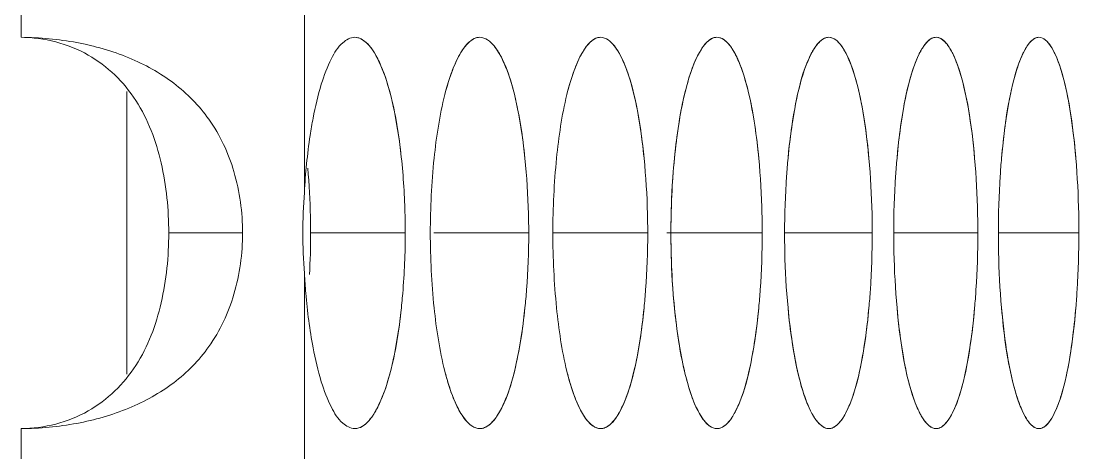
# Model space of a CAD drawing. Header units: millimetres. Extents: x 1177 to 4147, y 93 to 2194.
# Drawn here: x 2891.19 to 2907.4, y 1537.59 to 1544.21 of the extents above; entities that cross this region are included whole.
import ezdxf

# ---------------------------------------------------------------- set-up
doc = ezdxf.new("R2010")
doc.units = ezdxf.units.MM
doc.header["$LTSCALE"] = 0.1
doc.layers.get('0').update_dxf_attribs({"lineweight": 13})
doc.layers.add('标注', color=251, linetype='Continuous', lineweight=9)

msp = doc.modelspace()

# ---------------------------------------------------------------- linework, layer by layer
for p, q in [((2891.191, 1543.962), (2891.191, 1550.953)), ((2891.191, 1543.962), (2891.191, 1550.953)), ((2895.532, 1541.583), (2895.532, 1544.57)), ((2895.532, 1537.354), (2895.532, 1540.341)), ((2891.191, 1530.972), (2891.191, 1537.962)), ((2891.191, 1530.972), (2891.191, 1537.962))]:
    msp.add_line(p, q)
at = {"layer": '标注'}
for p, q in [((2892.81, 1543.13), (2892.81, 1538.795)), ((2892.81, 1543.13), (2892.81, 1538.795)), ((2893.453, 1540.962), (2894.584, 1540.962)), ((2893.453, 1540.962), (2894.584, 1540.962)), ((2895.628, 1540.962), (2897.078, 1540.962)), ((2895.628, 1540.962), (2897.078, 1540.962)), ((2897.516, 1540.962), (2898.97, 1540.962)), ((2897.516, 1540.962), (2898.97, 1540.962)), ((2899.337, 1540.962), (2900.794, 1540.962)), ((2899.337, 1540.962), (2900.794, 1540.962)), ((2901.089, 1540.962), (2902.549, 1540.962)), ((2901.089, 1540.962), (2902.549, 1540.962)), ((2902.892, 1540.962), (2904.235, 1540.962)), ((2902.892, 1540.962), (2904.235, 1540.962)), ((2904.564, 1540.962), (2905.853, 1540.962)), ((2904.564, 1540.962), (2905.853, 1540.962)), ((2906.168, 1540.962), (2907.402, 1540.962)), ((2906.168, 1540.962), (2907.402, 1540.962))]:
    msp.add_line(p, q, dxfattribs=at)
for centre, radius, start, end in [((2904.136, 1540.955), 8.627, 175.8208, 179.9495), ((2904.136, 1540.955), 8.627, 175.8208, 179.9495), ((2904.136, 1540.97), 8.627, 180.0505, 184.1792), ((2904.136, 1540.97), 8.627, 180.0505, 184.1792), ((2884.338, 1540.961), 11.29, 356.7614, 0.0035), ((2884.338, 1540.961), 11.29, 356.7614, 0.0035)]:
    msp.add_arc(centre, radius, start, end, dxfattribs=at)
for points, knots in [([(2894.067, 1542.706), (2893.918, 1542.915), (2893.546, 1543.293), (2892.84, 1543.682), (2892.04, 1543.908), (2891.477, 1543.96), (2891.191, 1543.962)], [0, 0, 0, 0, 0.237278, 0.48061, 0.736199, 1, 1, 1, 1]), ([(2893.453, 1540.962), (2893.453, 1541.322), (2893.385, 1542.028), (2893.02, 1543.025), (2892.252, 1543.781), (2891.545, 1543.958), (2891.191, 1543.962)], [0, 0, 0, 0, 0.257867, 0.504597, 0.746083, 1, 1, 1, 1]), ([(2894.067, 1542.706), (2893.918, 1542.915), (2893.546, 1543.293), (2892.84, 1543.682), (2892.04, 1543.908), (2891.477, 1543.96), (2891.191, 1543.962)], [0, 0, 0, 0, 0.237278, 0.48061, 0.736199, 1, 1, 1, 1]), ([(2893.453, 1540.962), (2893.453, 1541.322), (2893.385, 1542.028), (2893.02, 1543.025), (2892.252, 1543.781), (2891.545, 1543.958), (2891.191, 1543.962)], [0, 0, 0, 0, 0.257867, 0.504597, 0.746083, 1, 1, 1, 1]), ([(2896.304, 1543.962), (2896.237, 1543.962), (2896.078, 1543.868), (2895.918, 1543.603), (2895.77, 1543.209), (2895.699, 1542.897), (2895.666, 1542.722)], [0, 0, 0, 0, 0.138263, 0.343336, 0.632179, 1, 1, 1, 1]), ([(2896.304, 1543.962), (2896.237, 1543.962), (2896.078, 1543.868), (2895.918, 1543.603), (2895.77, 1543.209), (2895.699, 1542.897), (2895.666, 1542.722)], [0, 0, 0, 0, 0.138263, 0.343336, 0.632179, 1, 1, 1, 1]), ([(2897.011, 1542.181), (2896.983, 1542.425), (2896.916, 1542.862), (2896.78, 1543.365), (2896.64, 1543.672), (2896.523, 1543.857), (2896.389, 1543.962), (2896.304, 1543.962)], [0, 0, 0, 0, 0.369087, 0.664261, 0.77961, 0.872651, 1, 1, 1, 1]), ([(2896.542, 1543.814), (2896.525, 1543.836), (2896.463, 1543.907), (2896.37, 1543.962), (2896.304, 1543.962)], [0, 0, 0, 0, 0.303752, 1, 1, 1, 1]), ([(2898.221, 1543.962), (2898.098, 1543.962), (2897.922, 1543.745), (2897.786, 1543.434), (2897.717, 1543.208), (2897.685, 1543.083)], [0, 0, 0, 0, 0.347958, 0.635186, 1, 1, 1, 1]), ([(2898.221, 1543.962), (2898.196, 1543.962), (2898.069, 1543.933), (2897.985, 1543.817), (2897.932, 1543.73)], [0, 0, 0, 0, 0.197833, 1, 1, 1, 1]), ([(2898.912, 1542.109), (2898.886, 1542.363), (2898.822, 1542.817), (2898.692, 1543.34), (2898.553, 1543.66), (2898.439, 1543.851), (2898.306, 1543.962), (2898.221, 1543.962)], [0, 0, 0, 0, 0.371587, 0.6686, 0.783763, 0.876035, 1, 1, 1, 1]), ([(2898.509, 1543.73), (2898.488, 1543.765), (2898.42, 1543.867), (2898.306, 1543.962), (2898.221, 1543.962)], [0, 0, 0, 0, 0.322669, 1, 1, 1, 1]), ([(2900.072, 1543.962), (2899.951, 1543.962), (2899.783, 1543.742), (2899.653, 1543.434), (2899.586, 1543.208), (2899.555, 1543.083)], [0, 0, 0, 0, 0.344008, 0.632418, 1, 1, 1, 1]), ([(2900.072, 1543.962), (2900.048, 1543.962), (2899.923, 1543.932), (2899.844, 1543.817), (2899.794, 1543.73)], [0, 0, 0, 0, 0.195078, 1, 1, 1, 1]), ([(2900.738, 1542.109), (2900.713, 1542.363), (2900.652, 1542.817), (2900.526, 1543.339), (2900.392, 1543.66), (2900.283, 1543.849), (2900.155, 1543.962), (2900.072, 1543.962)], [0, 0, 0, 0, 0.373536, 0.671578, 0.786749, 0.87859, 1, 1, 1, 1]), ([(2900.349, 1543.73), (2900.329, 1543.765), (2900.265, 1543.865), (2900.155, 1543.962), (2900.072, 1543.962)], [0, 0, 0, 0, 0.32596, 1, 1, 1, 1]), ([(2901.855, 1543.962), (2901.737, 1543.962), (2901.575, 1543.739), (2901.451, 1543.434), (2901.345, 1543.058), (2901.262, 1542.61), (2901.175, 1541.903), (2901.15, 1541.345), (2901.15, 1540.962)], [0, 0, 0, 0, 0.111545, 0.206545, 0.328035, 0.473731, 0.638415, 1, 1, 1, 1]), ([(2901.855, 1543.962), (2901.832, 1543.962), (2901.71, 1543.931), (2901.635, 1543.816), (2901.587, 1543.73)], [0, 0, 0, 0, 0.192149, 1, 1, 1, 1]), ([(2902.496, 1542.109), (2902.472, 1542.363), (2902.412, 1542.816), (2902.292, 1543.338), (2902.163, 1543.659), (2902.059, 1543.847), (2901.935, 1543.962), (2901.855, 1543.962)], [0, 0, 0, 0, 0.375478, 0.674554, 0.789741, 0.881162, 1, 1, 1, 1]), ([(2902.104, 1543.761), (2902.086, 1543.791), (2902.027, 1543.879), (2901.928, 1543.962), (2901.855, 1543.962)], [0, 0, 0, 0, 0.323826, 1, 1, 1, 1]), ([(2903.569, 1543.962), (2903.49, 1543.962), (2903.371, 1543.845), (2903.271, 1543.659), (2903.145, 1543.338), (2903.027, 1542.816), (2902.968, 1542.363), (2902.944, 1542.109)], [0, 0, 0, 0, 0.116497, 0.207648, 0.322936, 0.622968, 1, 1, 1, 1]), ([(2903.569, 1543.962), (2903.546, 1543.962), (2903.482, 1543.946), (2903.39, 1543.862), (2903.338, 1543.78), (2903.311, 1543.73)], [0, 0, 0, 0, 0.187277, 0.53264, 1, 1, 1, 1]), ([(2904.184, 1542.109), (2904.161, 1542.362), (2904.104, 1542.816), (2903.989, 1543.338), (2903.865, 1543.659), (2903.766, 1543.845), (2903.647, 1543.962), (2903.569, 1543.962)], [0, 0, 0, 0, 0.377411, 0.677525, 0.792735, 0.883746, 1, 1, 1, 1]), ([(2903.782, 1543.803), (2903.766, 1543.827), (2903.714, 1543.899), (2903.63, 1543.962), (2903.569, 1543.962)], [0, 0, 0, 0, 0.31799, 1, 1, 1, 1]), ([(2905.214, 1543.962), (2905.138, 1543.962), (2905.023, 1543.843), (2904.928, 1543.659), (2904.807, 1543.337), (2904.694, 1542.816), (2904.638, 1542.362), (2904.615, 1542.109)], [0, 0, 0, 0, 0.113909, 0.204659, 0.319975, 0.621044, 1, 1, 1, 1]), ([(2905.214, 1543.962), (2905.192, 1543.962), (2905.13, 1543.945), (2905.042, 1543.862), (2904.993, 1543.78), (2904.967, 1543.73)], [0, 0, 0, 0, 0.184004, 0.528262, 1, 1, 1, 1]), ([(2905.804, 1542.109), (2905.782, 1542.362), (2905.727, 1542.816), (2905.617, 1543.337), (2905.498, 1543.659), (2905.404, 1543.843), (2905.29, 1543.962), (2905.214, 1543.962)], [0, 0, 0, 0, 0.379331, 0.680485, 0.795727, 0.886339, 1, 1, 1, 1]), ([(2905.391, 1543.843), (2905.378, 1543.861), (2905.333, 1543.916), (2905.264, 1543.962), (2905.214, 1543.962)], [0, 0, 0, 0, 0.310426, 1, 1, 1, 1]), ([(2906.79, 1543.962), (2906.716, 1543.962), (2906.607, 1543.841), (2906.517, 1543.659), (2906.4, 1543.336), (2906.292, 1542.816), (2906.238, 1542.362), (2906.217, 1542.109)], [0, 0, 0, 0, 0.111317, 0.201676, 0.317029, 0.619135, 1, 1, 1, 1]), ([(2906.79, 1543.962), (2906.77, 1543.962), (2906.709, 1543.945), (2906.625, 1543.861), (2906.578, 1543.779), (2906.554, 1543.73)], [0, 0, 0, 0, 0.180528, 0.523661, 1, 1, 1, 1]), ([(2907.355, 1542.109), (2907.334, 1542.362), (2907.281, 1542.815), (2907.176, 1543.336), (2907.062, 1543.659), (2906.973, 1543.841), (2906.864, 1543.962), (2906.79, 1543.962)], [0, 0, 0, 0, 0.381235, 0.683429, 0.79871, 0.888936, 1, 1, 1, 1]), ([(2906.932, 1543.879), (2906.921, 1543.892), (2906.883, 1543.932), (2906.829, 1543.962), (2906.79, 1543.962)], [0, 0, 0, 0, 0.300787, 1, 1, 1, 1]), ([(2907.355, 1542.109), (2907.337, 1542.316), (2907.296, 1542.697), (2907.205, 1543.209), (2907.092, 1543.597), (2906.992, 1543.808), (2906.932, 1543.879)], [0, 0, 0, 0, 0.338668, 0.625811, 0.847843, 1, 1, 1, 1]), ([(2897.011, 1542.181), (2896.972, 1542.521), (2896.897, 1542.991), (2896.712, 1543.532), (2896.604, 1543.736), (2896.542, 1543.814)], [0, 0, 0, 0, 0.599408, 0.827175, 1, 1, 1, 1]), ([(2897.932, 1543.73), (2897.907, 1543.69), (2897.799, 1543.484), (2897.73, 1543.261), (2897.685, 1543.083)], [0, 0, 0, 0, 0.205443, 1, 1, 1, 1]), ([(2898.912, 1542.109), (2898.879, 1542.437), (2898.796, 1542.989), (2898.628, 1543.533), (2898.509, 1543.73)], [0, 0, 0, 0, 0.588138, 1, 1, 1, 1]), ([(2899.794, 1543.73), (2899.77, 1543.69), (2899.665, 1543.484), (2899.599, 1543.261), (2899.555, 1543.083)], [0, 0, 0, 0, 0.204755, 1, 1, 1, 1]), ([(2900.738, 1542.109), (2900.706, 1542.437), (2900.626, 1542.987), (2900.464, 1543.532), (2900.349, 1543.73)], [0, 0, 0, 0, 0.588987, 1, 1, 1, 1]), ([(2901.587, 1543.73), (2901.507, 1543.59), (2901.379, 1543.224), (2901.196, 1542.302), (2901.15, 1541.519), (2901.15, 1540.962)], [0, 0, 0, 0, 0.171591, 0.407652, 1, 1, 1, 1]), ([(2902.496, 1542.109), (2902.464, 1542.446), (2902.401, 1542.913), (2902.247, 1543.461), (2902.156, 1543.675), (2902.104, 1543.761)], [0, 0, 0, 0, 0.594383, 0.823753, 1, 1, 1, 1]), ([(2903.311, 1543.73), (2903.202, 1543.53), (2903.051, 1542.986), (2902.975, 1542.436), (2902.944, 1542.109)], [0, 0, 0, 0, 0.409673, 1, 1, 1, 1]), ([(2904.184, 1542.109), (2904.152, 1542.46), (2904.09, 1542.944), (2903.931, 1543.507), (2903.836, 1543.721), (2903.782, 1543.803)], [0, 0, 0, 0, 0.603559, 0.830818, 1, 1, 1, 1]), ([(2904.967, 1543.73), (2904.862, 1543.529), (2904.717, 1542.985), (2904.644, 1542.436), (2904.615, 1542.109)], [0, 0, 0, 0, 0.408883, 1, 1, 1, 1]), ([(2905.804, 1542.109), (2905.772, 1542.475), (2905.71, 1542.977), (2905.546, 1543.552), (2905.448, 1543.765), (2905.391, 1543.843)], [0, 0, 0, 0, 0.613931, 0.838792, 1, 1, 1, 1]), ([(2906.554, 1543.73), (2906.453, 1543.528), (2906.315, 1542.984), (2906.245, 1542.436), (2906.217, 1542.109)], [0, 0, 0, 0, 0.408118, 1, 1, 1, 1]), ([(2897.685, 1543.083), (2897.604, 1542.764), (2897.497, 1542.057), (2897.462, 1541.345), (2897.462, 1540.962)], [0, 0, 0, 0, 0.462235, 1, 1, 1, 1]), ([(2897.685, 1543.083), (2897.604, 1542.764), (2897.497, 1542.057), (2897.462, 1541.345), (2897.462, 1540.962)], [0, 0, 0, 0, 0.462235, 1, 1, 1, 1]), ([(2899.555, 1543.083), (2899.477, 1542.763), (2899.375, 1542.057), (2899.34, 1541.345), (2899.34, 1540.962)], [0, 0, 0, 0, 0.462016, 1, 1, 1, 1]), ([(2899.555, 1543.083), (2899.477, 1542.763), (2899.375, 1542.057), (2899.34, 1541.345), (2899.34, 1540.962)], [0, 0, 0, 0, 0.462016, 1, 1, 1, 1]), ([(2894.584, 1540.962), (2894.584, 1541.279), (2894.504, 1541.896), (2894.239, 1542.464), (2894.067, 1542.706)], [0, 0, 0, 0, 0.515812, 1, 1, 1, 1]), ([(2894.584, 1540.962), (2894.584, 1541.279), (2894.504, 1541.896), (2894.239, 1542.464), (2894.067, 1542.706)], [0, 0, 0, 0, 0.515812, 1, 1, 1, 1]), ([(2895.666, 1542.722), (2895.649, 1542.634), (2895.585, 1542.257), (2895.548, 1541.876), (2895.532, 1541.583)], [0, 0, 0, 0, 0.233018, 1, 1, 1, 1]), ([(2895.666, 1542.722), (2895.649, 1542.634), (2895.585, 1542.257), (2895.548, 1541.876), (2895.532, 1541.583)], [0, 0, 0, 0, 0.233018, 1, 1, 1, 1]), ([(2897.078, 1540.962), (2897.078, 1541.067), (2897.072, 1541.474), (2897.045, 1541.88), (2897.011, 1542.181)], [0, 0, 0, 0, 0.256515, 1, 1, 1, 1]), ([(2897.078, 1540.962), (2897.078, 1541.067), (2897.072, 1541.474), (2897.045, 1541.88), (2897.011, 1542.181)], [0, 0, 0, 0, 0.256515, 1, 1, 1, 1]), ([(2898.97, 1540.962), (2898.97, 1541.06), (2898.965, 1541.443), (2898.942, 1541.826), (2898.912, 1542.109)], [0, 0, 0, 0, 0.255777, 1, 1, 1, 1]), ([(2898.97, 1540.962), (2898.97, 1541.06), (2898.965, 1541.443), (2898.942, 1541.826), (2898.912, 1542.109)], [0, 0, 0, 0, 0.255777, 1, 1, 1, 1]), ([(2900.794, 1540.962), (2900.794, 1541.06), (2900.789, 1541.443), (2900.766, 1541.826), (2900.738, 1542.109)], [0, 0, 0, 0, 0.255803, 1, 1, 1, 1]), ([(2900.794, 1540.962), (2900.794, 1541.06), (2900.789, 1541.443), (2900.766, 1541.826), (2900.738, 1542.109)], [0, 0, 0, 0, 0.255803, 1, 1, 1, 1]), ([(2902.549, 1540.962), (2902.549, 1541.06), (2902.544, 1541.443), (2902.523, 1541.826), (2902.496, 1542.109)], [0, 0, 0, 0, 0.255828, 1, 1, 1, 1]), ([(2902.549, 1540.962), (2902.549, 1541.06), (2902.544, 1541.443), (2902.523, 1541.826), (2902.496, 1542.109)], [0, 0, 0, 0, 0.255828, 1, 1, 1, 1]), ([(2902.944, 1542.109), (2902.936, 1542.017), (2902.905, 1541.635), (2902.892, 1541.252), (2902.892, 1540.962)], [0, 0, 0, 0, 0.242063, 1, 1, 1, 1]), ([(2902.944, 1542.109), (2902.936, 1542.017), (2902.905, 1541.635), (2902.892, 1541.252), (2902.892, 1540.962)], [0, 0, 0, 0, 0.242063, 1, 1, 1, 1]), ([(2904.235, 1540.962), (2904.235, 1541.06), (2904.231, 1541.443), (2904.21, 1541.826), (2904.184, 1542.109)], [0, 0, 0, 0, 0.255852, 1, 1, 1, 1]), ([(2904.235, 1540.962), (2904.235, 1541.06), (2904.231, 1541.443), (2904.21, 1541.826), (2904.184, 1542.109)], [0, 0, 0, 0, 0.255852, 1, 1, 1, 1]), ([(2904.615, 1542.109), (2904.606, 1542.017), (2904.577, 1541.635), (2904.564, 1541.252), (2904.564, 1540.962)], [0, 0, 0, 0, 0.242024, 1, 1, 1, 1]), ([(2904.615, 1542.109), (2904.606, 1542.017), (2904.577, 1541.635), (2904.564, 1541.252), (2904.564, 1540.962)], [0, 0, 0, 0, 0.242024, 1, 1, 1, 1]), ([(2905.853, 1540.962), (2905.853, 1541.06), (2905.849, 1541.443), (2905.829, 1541.826), (2905.804, 1542.109)], [0, 0, 0, 0, 0.255875, 1, 1, 1, 1]), ([(2905.853, 1540.962), (2905.853, 1541.06), (2905.849, 1541.443), (2905.829, 1541.826), (2905.804, 1542.109)], [0, 0, 0, 0, 0.255875, 1, 1, 1, 1]), ([(2906.217, 1542.109), (2906.209, 1542.017), (2906.18, 1541.635), (2906.168, 1541.252), (2906.168, 1540.962)], [0, 0, 0, 0, 0.241986, 1, 1, 1, 1]), ([(2906.217, 1542.109), (2906.209, 1542.017), (2906.18, 1541.635), (2906.168, 1541.252), (2906.168, 1540.962)], [0, 0, 0, 0, 0.241986, 1, 1, 1, 1]), ([(2907.402, 1540.962), (2907.402, 1541.06), (2907.398, 1541.443), (2907.379, 1541.826), (2907.355, 1542.109)], [0, 0, 0, 0, 0.255897, 1, 1, 1, 1]), ([(2907.402, 1540.962), (2907.402, 1541.06), (2907.398, 1541.443), (2907.379, 1541.826), (2907.355, 1542.109)], [0, 0, 0, 0, 0.255897, 1, 1, 1, 1]), ([(2895.628, 1540.962), (2895.628, 1541.046), (2895.624, 1541.377), (2895.606, 1541.708), (2895.584, 1541.954)], [0, 0, 0, 0, 0.254236, 1, 1, 1, 1]), ([(2895.628, 1540.962), (2895.628, 1541.046), (2895.624, 1541.377), (2895.606, 1541.708), (2895.584, 1541.954)], [0, 0, 0, 0, 0.254236, 1, 1, 1, 1]), ([(2891.191, 1537.962), (2891.545, 1537.966), (2892.252, 1538.143), (2893.02, 1538.899), (2893.385, 1539.897), (2893.453, 1540.602), (2893.453, 1540.962)], [0, 0, 0, 0, 0.253917, 0.495403, 0.742133, 1, 1, 1, 1]), ([(2891.191, 1537.962), (2891.545, 1537.966), (2892.252, 1538.143), (2893.02, 1538.899), (2893.385, 1539.897), (2893.453, 1540.602), (2893.453, 1540.962)], [0, 0, 0, 0, 0.253917, 0.495403, 0.742133, 1, 1, 1, 1]), ([(2894.067, 1539.219), (2894.239, 1539.461), (2894.504, 1540.028), (2894.584, 1540.646), (2894.584, 1540.962)], [0, 0, 0, 0, 0.484188, 1, 1, 1, 1]), ([(2894.067, 1539.219), (2894.239, 1539.461), (2894.504, 1540.028), (2894.584, 1540.646), (2894.584, 1540.962)], [0, 0, 0, 0, 0.484188, 1, 1, 1, 1]), ([(2897.011, 1539.743), (2897.022, 1539.841), (2897.061, 1540.246), (2897.078, 1540.653), (2897.078, 1540.962)], [0, 0, 0, 0, 0.241125, 1, 1, 1, 1]), ([(2897.011, 1539.743), (2897.022, 1539.841), (2897.061, 1540.246), (2897.078, 1540.653), (2897.078, 1540.962)], [0, 0, 0, 0, 0.241125, 1, 1, 1, 1]), ([(2897.462, 1540.962), (2897.462, 1540.579), (2897.497, 1539.867), (2897.604, 1539.16), (2897.685, 1538.842)], [0, 0, 0, 0, 0.537765, 1, 1, 1, 1]), ([(2897.462, 1540.962), (2897.462, 1540.579), (2897.497, 1539.867), (2897.604, 1539.16), (2897.685, 1538.842)], [0, 0, 0, 0, 0.537765, 1, 1, 1, 1]), ([(2898.912, 1539.815), (2898.922, 1539.907), (2898.956, 1540.289), (2898.97, 1540.672), (2898.97, 1540.962)], [0, 0, 0, 0, 0.242158, 1, 1, 1, 1]), ([(2898.912, 1539.815), (2898.922, 1539.907), (2898.956, 1540.289), (2898.97, 1540.672), (2898.97, 1540.962)], [0, 0, 0, 0, 0.242158, 1, 1, 1, 1]), ([(2899.34, 1540.962), (2899.34, 1540.579), (2899.375, 1539.868), (2899.477, 1539.161), (2899.555, 1538.842)], [0, 0, 0, 0, 0.537984, 1, 1, 1, 1]), ([(2899.34, 1540.962), (2899.34, 1540.579), (2899.375, 1539.868), (2899.477, 1539.161), (2899.555, 1538.842)], [0, 0, 0, 0, 0.537984, 1, 1, 1, 1]), ([(2900.738, 1539.815), (2900.747, 1539.907), (2900.78, 1540.289), (2900.794, 1540.672), (2900.794, 1540.962)], [0, 0, 0, 0, 0.242115, 1, 1, 1, 1]), ([(2900.738, 1539.815), (2900.747, 1539.907), (2900.78, 1540.289), (2900.794, 1540.672), (2900.794, 1540.962)], [0, 0, 0, 0, 0.242115, 1, 1, 1, 1]), ([(2901.15, 1540.962), (2901.15, 1540.4), (2901.197, 1539.612), (2901.383, 1538.686), (2901.513, 1538.32), (2901.594, 1538.181)], [0, 0, 0, 0, 0.594289, 0.829953, 1, 1, 1, 1]), ([(2901.15, 1540.962), (2901.15, 1540.579), (2901.175, 1540.022), (2901.262, 1539.314), (2901.345, 1538.866), (2901.451, 1538.49), (2901.575, 1538.185), (2901.737, 1537.962), (2901.855, 1537.962)], [0, 0, 0, 0, 0.361585, 0.526269, 0.671965, 0.793455, 0.888455, 1, 1, 1, 1]), ([(2902.496, 1539.815), (2902.504, 1539.907), (2902.536, 1540.289), (2902.549, 1540.672), (2902.549, 1540.962)], [0, 0, 0, 0, 0.242073, 1, 1, 1, 1]), ([(2902.496, 1539.815), (2902.504, 1539.907), (2902.536, 1540.289), (2902.549, 1540.672), (2902.549, 1540.962)], [0, 0, 0, 0, 0.242073, 1, 1, 1, 1]), ([(2902.892, 1540.962), (2902.892, 1540.864), (2902.896, 1540.481), (2902.917, 1540.099), (2902.944, 1539.815)], [0, 0, 0, 0, 0.255833, 1, 1, 1, 1]), ([(2902.892, 1540.962), (2902.892, 1540.864), (2902.896, 1540.481), (2902.917, 1540.099), (2902.944, 1539.815)], [0, 0, 0, 0, 0.255833, 1, 1, 1, 1]), ([(2904.184, 1539.815), (2904.193, 1539.907), (2904.223, 1540.289), (2904.235, 1540.672), (2904.235, 1540.962)], [0, 0, 0, 0, 0.242033, 1, 1, 1, 1]), ([(2904.184, 1539.815), (2904.193, 1539.907), (2904.223, 1540.289), (2904.235, 1540.672), (2904.235, 1540.962)], [0, 0, 0, 0, 0.242033, 1, 1, 1, 1]), ([(2904.564, 1540.962), (2904.564, 1540.864), (2904.569, 1540.481), (2904.589, 1540.099), (2904.615, 1539.815)], [0, 0, 0, 0, 0.255857, 1, 1, 1, 1]), ([(2904.564, 1540.962), (2904.564, 1540.864), (2904.569, 1540.481), (2904.589, 1540.099), (2904.615, 1539.815)], [0, 0, 0, 0, 0.255857, 1, 1, 1, 1]), ([(2905.804, 1539.815), (2905.812, 1539.907), (2905.841, 1540.289), (2905.853, 1540.672), (2905.853, 1540.962)], [0, 0, 0, 0, 0.241995, 1, 1, 1, 1]), ([(2905.804, 1539.815), (2905.812, 1539.907), (2905.841, 1540.289), (2905.853, 1540.672), (2905.853, 1540.962)], [0, 0, 0, 0, 0.241995, 1, 1, 1, 1]), ([(2906.168, 1540.962), (2906.168, 1540.864), (2906.172, 1540.481), (2906.192, 1540.099), (2906.217, 1539.815)], [0, 0, 0, 0, 0.25588, 1, 1, 1, 1]), ([(2906.168, 1540.962), (2906.168, 1540.864), (2906.172, 1540.481), (2906.192, 1540.099), (2906.217, 1539.815)], [0, 0, 0, 0, 0.25588, 1, 1, 1, 1]), ([(2907.355, 1539.815), (2907.363, 1539.907), (2907.39, 1540.289), (2907.402, 1540.672), (2907.402, 1540.962)], [0, 0, 0, 0, 0.241958, 1, 1, 1, 1]), ([(2907.355, 1539.815), (2907.363, 1539.907), (2907.39, 1540.289), (2907.402, 1540.672), (2907.402, 1540.962)], [0, 0, 0, 0, 0.241958, 1, 1, 1, 1]), ([(2895.532, 1540.341), (2895.538, 1540.24), (2895.565, 1539.859), (2895.613, 1539.479), (2895.666, 1539.203)], [0, 0, 0, 0, 0.264818, 1, 1, 1, 1]), ([(2895.532, 1540.341), (2895.538, 1540.24), (2895.565, 1539.859), (2895.613, 1539.479), (2895.666, 1539.203)], [0, 0, 0, 0, 0.264818, 1, 1, 1, 1]), ([(2898.221, 1537.962), (2898.306, 1537.962), (2898.439, 1538.074), (2898.553, 1538.264), (2898.692, 1538.584), (2898.822, 1539.107), (2898.886, 1539.561), (2898.912, 1539.815)], [0, 0, 0, 0, 0.123965, 0.216237, 0.3314, 0.628413, 1, 1, 1, 1]), ([(2898.509, 1538.194), (2898.628, 1538.391), (2898.796, 1538.936), (2898.879, 1539.488), (2898.912, 1539.815)], [0, 0, 0, 0, 0.411862, 1, 1, 1, 1]), ([(2900.072, 1537.962), (2900.155, 1537.962), (2900.283, 1538.075), (2900.392, 1538.265), (2900.526, 1538.585), (2900.652, 1539.107), (2900.713, 1539.562), (2900.738, 1539.815)], [0, 0, 0, 0, 0.12141, 0.213251, 0.328422, 0.626464, 1, 1, 1, 1]), ([(2900.349, 1538.194), (2900.464, 1538.392), (2900.626, 1538.937), (2900.706, 1539.488), (2900.738, 1539.815)], [0, 0, 0, 0, 0.411013, 1, 1, 1, 1]), ([(2901.855, 1537.962), (2901.935, 1537.962), (2902.059, 1538.077), (2902.163, 1538.265), (2902.292, 1538.586), (2902.412, 1539.108), (2902.472, 1539.562), (2902.496, 1539.815)], [0, 0, 0, 0, 0.118838, 0.210259, 0.325446, 0.624522, 1, 1, 1, 1]), ([(2902.121, 1538.194), (2902.233, 1538.393), (2902.388, 1538.938), (2902.465, 1539.488), (2902.496, 1539.815)], [0, 0, 0, 0, 0.410186, 1, 1, 1, 1]), ([(2902.944, 1539.815), (2902.977, 1539.469), (2903.04, 1538.992), (2903.198, 1538.435), (2903.291, 1538.222), (2903.344, 1538.137)], [0, 0, 0, 0, 0.599914, 0.828052, 1, 1, 1, 1]), ([(2902.944, 1539.815), (2902.968, 1539.562), (2903.027, 1539.108), (2903.145, 1538.587), (2903.271, 1538.265), (2903.371, 1538.079), (2903.49, 1537.962), (2903.569, 1537.962)], [0, 0, 0, 0, 0.377032, 0.677064, 0.792352, 0.883503, 1, 1, 1, 1]), ([(2903.569, 1537.962), (2903.647, 1537.962), (2903.766, 1538.079), (2903.865, 1538.265), (2903.989, 1538.587), (2904.104, 1539.108), (2904.161, 1539.562), (2904.184, 1539.815)], [0, 0, 0, 0, 0.116254, 0.207265, 0.322475, 0.622589, 1, 1, 1, 1]), ([(2903.825, 1538.194), (2903.932, 1538.394), (2904.08, 1538.939), (2904.154, 1539.488), (2904.184, 1539.815)], [0, 0, 0, 0, 0.409381, 1, 1, 1, 1]), ([(2904.615, 1539.815), (2904.647, 1539.455), (2904.71, 1538.96), (2904.873, 1538.389), (2904.97, 1538.176), (2905.026, 1538.096)], [0, 0, 0, 0, 0.60993, 0.835766, 1, 1, 1, 1]), ([(2904.615, 1539.815), (2904.638, 1539.562), (2904.694, 1539.108), (2904.807, 1538.587), (2904.928, 1538.265), (2905.023, 1538.081), (2905.138, 1537.962), (2905.214, 1537.962)], [0, 0, 0, 0, 0.378956, 0.680025, 0.795341, 0.886091, 1, 1, 1, 1]), ([(2905.214, 1537.962), (2905.29, 1537.962), (2905.404, 1538.081), (2905.498, 1538.265), (2905.617, 1538.588), (2905.727, 1539.109), (2905.782, 1539.562), (2905.804, 1539.815)], [0, 0, 0, 0, 0.113661, 0.204273, 0.319515, 0.620669, 1, 1, 1, 1]), ([(2905.46, 1538.194), (2905.563, 1538.395), (2905.705, 1538.94), (2905.775, 1539.488), (2905.804, 1539.815)], [0, 0, 0, 0, 0.4086, 1, 1, 1, 1]), ([(2906.217, 1539.815), (2906.249, 1539.439), (2906.312, 1538.926), (2906.48, 1538.344), (2906.579, 1538.132), (2906.638, 1538.058)], [0, 0, 0, 0, 0.621267, 0.84448, 1, 1, 1, 1]), ([(2906.217, 1539.815), (2906.238, 1539.562), (2906.292, 1539.109), (2906.4, 1538.588), (2906.517, 1538.266), (2906.607, 1538.083), (2906.716, 1537.962), (2906.79, 1537.962)], [0, 0, 0, 0, 0.380865, 0.682971, 0.798324, 0.888683, 1, 1, 1, 1]), ([(2906.79, 1537.962), (2906.864, 1537.962), (2906.973, 1538.083), (2907.062, 1538.266), (2907.176, 1538.588), (2907.281, 1539.109), (2907.334, 1539.562), (2907.355, 1539.815)], [0, 0, 0, 0, 0.111064, 0.20129, 0.316571, 0.618765, 1, 1, 1, 1]), ([(2907.025, 1538.194), (2907.125, 1538.396), (2907.26, 1538.941), (2907.327, 1539.488), (2907.355, 1539.815)], [0, 0, 0, 0, 0.407843, 1, 1, 1, 1]), ([(2896.304, 1537.963), (2896.389, 1537.963), (2896.523, 1538.067), (2896.64, 1538.253), (2896.78, 1538.56), (2896.916, 1539.062), (2896.983, 1539.499), (2897.011, 1539.743)], [0, 0, 0, 0, 0.127349, 0.22039, 0.335739, 0.630913, 1, 1, 1, 1]), ([(2896.542, 1538.111), (2896.604, 1538.188), (2896.712, 1538.392), (2896.897, 1538.933), (2896.972, 1539.403), (2897.011, 1539.743)], [0, 0, 0, 0, 0.172825, 0.400592, 1, 1, 1, 1]), ([(2891.191, 1537.962), (2891.477, 1537.965), (2892.04, 1538.016), (2892.84, 1538.242), (2893.546, 1538.631), (2893.918, 1539.009), (2894.067, 1539.219)], [0, 0, 0, 0, 0.263801, 0.51939, 0.762722, 1, 1, 1, 1]), ([(2891.191, 1537.962), (2891.477, 1537.965), (2892.04, 1538.016), (2892.84, 1538.242), (2893.546, 1538.631), (2893.918, 1539.009), (2894.067, 1539.219)], [0, 0, 0, 0, 0.263801, 0.51939, 0.762722, 1, 1, 1, 1]), ([(2895.666, 1539.203), (2895.699, 1539.027), (2895.77, 1538.715), (2895.918, 1538.321), (2896.078, 1538.056), (2896.237, 1537.963), (2896.304, 1537.963)], [0, 0, 0, 0, 0.367821, 0.656664, 0.861737, 1, 1, 1, 1]), ([(2895.666, 1539.203), (2895.699, 1539.027), (2895.77, 1538.715), (2895.918, 1538.321), (2896.078, 1538.056), (2896.237, 1537.963), (2896.304, 1537.963)], [0, 0, 0, 0, 0.367821, 0.656664, 0.861737, 1, 1, 1, 1]), ([(2897.685, 1538.842), (2897.702, 1538.775), (2897.764, 1538.553), (2897.847, 1538.333), (2897.932, 1538.194)], [0, 0, 0, 0, 0.294624, 1, 1, 1, 1]), ([(2897.685, 1538.842), (2897.717, 1538.716), (2897.786, 1538.49), (2897.922, 1538.179), (2898.098, 1537.962), (2898.221, 1537.962)], [0, 0, 0, 0, 0.364814, 0.652042, 1, 1, 1, 1]), ([(2899.555, 1538.842), (2899.572, 1538.775), (2899.632, 1538.553), (2899.711, 1538.334), (2899.794, 1538.194)], [0, 0, 0, 0, 0.295217, 1, 1, 1, 1]), ([(2899.555, 1538.842), (2899.586, 1538.716), (2899.653, 1538.49), (2899.783, 1538.182), (2899.951, 1537.962), (2900.072, 1537.962)], [0, 0, 0, 0, 0.367582, 0.655992, 1, 1, 1, 1]), ([(2897.932, 1538.194), (2897.953, 1538.159), (2898.022, 1538.057), (2898.136, 1537.962), (2898.221, 1537.962)], [0, 0, 0, 0, 0.32265, 1, 1, 1, 1]), ([(2898.221, 1537.962), (2898.246, 1537.962), (2898.373, 1537.992), (2898.456, 1538.107), (2898.509, 1538.194)], [0, 0, 0, 0, 0.19816, 1, 1, 1, 1]), ([(2899.794, 1538.194), (2899.814, 1538.159), (2899.879, 1538.059), (2899.989, 1537.962), (2900.072, 1537.962)], [0, 0, 0, 0, 0.325919, 1, 1, 1, 1]), ([(2900.072, 1537.962), (2900.096, 1537.962), (2900.221, 1537.992), (2900.299, 1538.108), (2900.349, 1538.194)], [0, 0, 0, 0, 0.195393, 1, 1, 1, 1]), ([(2901.855, 1537.962), (2901.878, 1537.962), (2902, 1537.993), (2902.074, 1538.108), (2902.121, 1538.194)], [0, 0, 0, 0, 0.19245, 1, 1, 1, 1]), ([(2903.569, 1537.962), (2903.591, 1537.962), (2903.655, 1537.979), (2903.747, 1538.062), (2903.798, 1538.145), (2903.825, 1538.194)], [0, 0, 0, 0, 0.187539, 0.532699, 1, 1, 1, 1]), ([(2905.214, 1537.962), (2905.236, 1537.962), (2905.298, 1537.979), (2905.385, 1538.063), (2905.434, 1538.145), (2905.46, 1538.194)], [0, 0, 0, 0, 0.18425, 0.528295, 1, 1, 1, 1]), ([(2906.79, 1537.962), (2906.811, 1537.962), (2906.871, 1537.979), (2906.954, 1538.063), (2907.001, 1538.145), (2907.025, 1538.194)], [0, 0, 0, 0, 0.180756, 0.523667, 1, 1, 1, 1]), ([(2896.304, 1537.963), (2896.325, 1537.963), (2896.421, 1537.978), (2896.496, 1538.052), (2896.542, 1538.111)], [0, 0, 0, 0, 0.213946, 1, 1, 1, 1]), ([(2901.594, 1538.181), (2901.613, 1538.148), (2901.674, 1538.054), (2901.777, 1537.962), (2901.855, 1537.962)], [0, 0, 0, 0, 0.327099, 1, 1, 1, 1]), ([(2903.344, 1538.137), (2903.361, 1538.111), (2903.415, 1538.034), (2903.503, 1537.962), (2903.569, 1537.962)], [0, 0, 0, 0, 0.321831, 1, 1, 1, 1]), ([(2905.026, 1538.096), (2905.04, 1538.076), (2905.087, 1538.015), (2905.16, 1537.962), (2905.214, 1537.962)], [0, 0, 0, 0, 0.31493, 1, 1, 1, 1]), ([(2906.638, 1538.058), (2906.649, 1538.043), (2906.689, 1537.998), (2906.748, 1537.962), (2906.79, 1537.962)], [0, 0, 0, 0, 0.306013, 1, 1, 1, 1])]:
    msp.add_open_spline(points, degree=3, knots=knots, dxfattribs=at)

doc.saveas('drawing.dxf')
